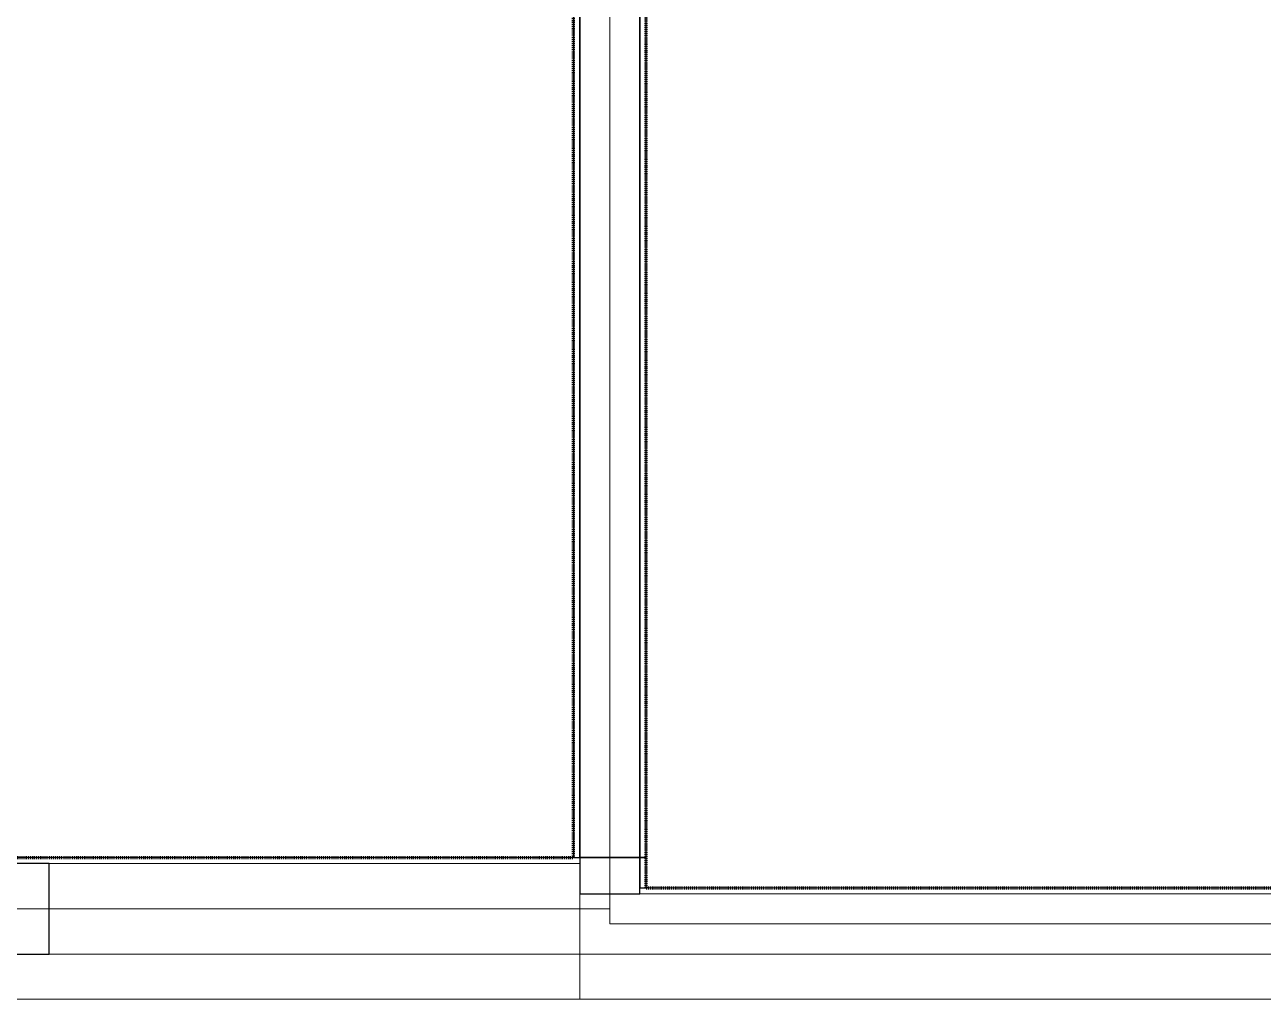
# Model space of a CAD drawing. Header units: millimetres. Extents: x -5300 to 98858, y -5196 to 93886.
# Drawn here: x 48669 to 52777, y 36700 to 39933 of the extents above; entities that cross this region are included whole.
import ezdxf

# ---------------------------------------------------------------- set-up
doc = ezdxf.new("R2010")
doc.units = ezdxf.units.MM
doc.linetypes.add('Штрих', pattern=[6.35, 3.175, -3.175])
doc.linetypes.add('Штрих_2_', pattern=[6.35, 3.175, -3.175])
for name, color, linetype, lineweight, true_color in [('_Разделитель помещений_', 4, 'Штрих', 70, 0x00ffff), ('Колонны', 7, 'Continuous', 18, 0x7f7f7f), ('Перекрытия', 7, 'Continuous', 18, 0x7f7f7f), ('Стены', 7, 'Continuous', 18, 0x7f7f7f), ('Стены разрез', 7, 'Continuous', 50, 0x7f7f7f)]:
    doc.layers.add(name, color=color, linetype=linetype, lineweight=lineweight, true_color=true_color)

# ---------------------------------------------------------------- blocks, each defined once
blk = doc.blocks.new('ПЕР-003 - ПЕР-003-240210-Подвал')
at = {"layer": 'Перекрытия', "color": 254, "true_color": 0xd4d4d4}
for p, q in [((15650, 36850), (58150, 36850)), ((58150, 36850), (15650, 36850))]:
    blk.add_line(p, q, dxfattribs=at)
blk = doc.blocks.new('СТВ_ЛК-01 57178 - СТВ_ЛК-01 2-242185-Подвал')
at = {"layer": 'Стены', "color": 254, "true_color": 0xd4d4d4}
blk.add_line((50610, 37170), (50610, 40510), dxfattribs=at)
blk = doc.blocks.new('СТВ_ЛК-01 57178 - СТВ_ЛК-01 57178-242182-Подвал')
at = {"layer": 'Стены', "color": 254, "true_color": 0xd4d4d4}
for p, q in [((50490, 40610), (50490, 40610)), ((50510, 40610), (50510, 40610)), ((50510, 40410), (50510, 40410)), ((50710, 40410), (50710, 40410)), ((50710, 40390), (50710, 40390)), ((50730, 40390), (50730, 40390)), ((50490, 37170), (50490, 37170)), ((50510, 37170), (50510, 37170)), ((50510, 37170), (50510, 37170)), ((50710, 37170), (50710, 37170)), ((50710, 37170), (50710, 37170)), ((50730, 37170), (50730, 37170))]:
    blk.add_line(p, q, dxfattribs=at)
at = {"layer": 'Стены разрез', "color": 254, "lineweight": 25, "true_color": 0xd4d4d4}
for p, q in [((50510, 40610), (50490, 40610)), ((50490, 40610), (50490, 37170)), ((50510, 37170), (50510, 40610)), ((50710, 40410), (50510, 40410)), ((50510, 40410), (50510, 37170)), ((50710, 37170), (50710, 40410)), ((50730, 40390), (50710, 40390)), ((50710, 40390), (50710, 37170)), ((50730, 37170), (50730, 40390)), ((50490, 37170), (50510, 37170)), ((50510, 37170), (50710, 37170)), ((50710, 37170), (50730, 37170))]:
    blk.add_line(p, q, dxfattribs=at)
blk.add_blockref('СТВ_ЛК-01 57178 - СТВ_ЛК-01 2-242185-Подвал', (0, 0))
blk = doc.blocks.new('СТВ_ЛК-01 57351 - СТВ_ЛК-01 2-242215-Подвал')
at = {"layer": 'Стены', "color": 254, "true_color": 0xd4d4d4}
blk.add_line((50610, 36950), (50610, 37170), dxfattribs=at)
blk = doc.blocks.new('СТВ_ЛК-01 57351 - СТВ_ЛК-01 57351-242212-Подвал')
at = {"layer": 'Стены', "color": 254, "true_color": 0xd4d4d4}
for p, q in [((50510, 37170), (50510, 37170)), ((50710, 37170), (50710, 37170)), ((50710, 37170), (50710, 37170)), ((50730, 37170), (50730, 37170)), ((50710, 37070), (50710, 37070)), ((50730, 37070), (50730, 37070)), ((50510, 37050), (50510, 37050)), ((50710, 37050), (50710, 37050))]:
    blk.add_line(p, q, dxfattribs=at)
at = {"layer": 'Стены разрез', "color": 254, "lineweight": 25, "true_color": 0xd4d4d4}
for p, q in [((50510, 37170), (50510, 37050)), ((50710, 37170), (50510, 37170)), ((50710, 37170), (50710, 37070)), ((50730, 37170), (50710, 37170)), ((50710, 37050), (50710, 37170)), ((50730, 37070), (50730, 37170)), ((50710, 37070), (50730, 37070)), ((50510, 37050), (50710, 37050))]:
    blk.add_line(p, q, dxfattribs=at)
blk.add_blockref('СТВ_ЛК-01 57351 - СТВ_ЛК-01 2-242215-Подвал', (0, 0))
blk = doc.blocks.new('СТН_ЛК-01 - СТН_ЛК-01 2-243155-Подвал')
at = {"layer": 'Стены', "color": 254, "true_color": 0xd4d4d4}
blk.add_line((58050, 36950), (50610, 36950), dxfattribs=at)
blk = doc.blocks.new('СТН_ЛК-01 - СТН_ЛК-01-243148-Подвал')
at = {"layer": 'Стены', "color": 254, "true_color": 0xd4d4d4}
for p, q in [((50710, 37070), (50710, 37070)), ((50710, 37070), (57950, 37070)), ((50710, 37070), (57950, 37070)), ((50710, 37050), (50710, 37070)), ((50710, 37070), (57950, 37070)), ((50710, 37070), (50710, 37070)), ((50710, 37070), (50710, 37050)), ((50710, 37070), (50710, 37050)), ((50510, 37050), (50510, 37050)), ((50510, 37050), (58150, 37050)), ((50510, 37050), (58150, 37050)), ((50510, 36850), (50510, 37050)), ((50510, 37050), (58150, 37050)), ((50510, 37050), (50510, 37050)), ((50510, 37050), (50510, 36850)), ((50510, 37050), (50510, 36850)), ((57950, 37050), (50710, 37050)), ((50710, 37050), (50710, 37050)), ((50710, 37050), (50710, 37050)), ((50710, 37050), (57950, 37050)), ((50710, 37050), (57950, 37050)), ((50510, 36850), (50510, 36850)), ((50510, 36850), (50510, 36700)), ((50510, 36850), (50510, 36700)), ((50510, 36850), (50510, 36850)), ((58300, 36850), (50510, 36850)), ((58300, 36850), (50510, 36850)), ((50510, 36700), (50510, 36850)), ((50510, 36850), (58300, 36850)), ((58150, 36850), (50510, 36850)), ((50510, 36850), (50510, 36850)), ((50510, 36850), (50510, 36850)), ((50510, 36850), (58150, 36850)), ((50510, 36850), (58150, 36850)), ((50510, 36700), (50510, 36700)), ((50510, 36700), (50510, 36700)), ((50510, 36700), (58300, 36700)), ((50510, 36700), (58300, 36700)), ((58300, 36700), (50510, 36700))]:
    blk.add_line(p, q, dxfattribs=at)
blk = doc.blocks.new('СТН_ЛК-01 - СТН_ЛК-01-243152-Подвал')
for name in ['СТН_ЛК-01 - СТН_ЛК-01-243148-Подвал', 'СТН_ЛК-01 - СТН_ЛК-01 2-243155-Подвал']:
    blk.add_blockref(name, (0, 0))
blk = doc.blocks.new('СТН-04 95797 - СТН-04 2-243164-Подвал')
at = {"layer": 'Стены', "color": 254, "true_color": 0xd4d4d4}
blk.add_line((50610, 37000), (15500, 37000), dxfattribs=at)
blk = doc.blocks.new('СТН-04 95797 - СТН-04-243157-Подвал')
at = {"layer": 'Стены', "color": 254, "true_color": 0xd4d4d4}
for p, q in [((50510, 37170), (44970, 37170)), ((50510, 37170), (44970, 37170)), ((44970, 37170), (50510, 37170)), ((50510, 37150), (44970, 37150)), ((44970, 37150), (50510, 37150)), ((44970, 37150), (50510, 37150)), ((48750, 37150), (48750, 37150)), ((50510, 37150), (48750, 37150)), ((50510, 37150), (48750, 37150)), ((48750, 37150), (48750, 37150)), ((48750, 37150), (48750, 36850)), ((48750, 37150), (48750, 36850)), ((48750, 36850), (48750, 37150)), ((48750, 37150), (50510, 37150)), ((50510, 37170), (50510, 37170)), ((50510, 37170), (50510, 37170)), ((50510, 37150), (50510, 37170)), ((50510, 37150), (50510, 37170)), ((50510, 37170), (50510, 37150)), ((50510, 37150), (50510, 37150)), ((50510, 37150), (50510, 37150)), ((50510, 36850), (50510, 37150)), ((50510, 36850), (50510, 37150)), ((50510, 37150), (50510, 36850)), ((50510, 37150), (50510, 37150)), ((50510, 37150), (50510, 37150)), ((50510, 36850), (15800, 36850)), ((50510, 36850), (15800, 36850)), ((15800, 36850), (50510, 36850)), ((48750, 36850), (48750, 36850)), ((50510, 36850), (48750, 36850)), ((48750, 36850), (48750, 36850)), ((48750, 36850), (50510, 36850)), ((48750, 36850), (50510, 36850)), ((50510, 36850), (50510, 36850)), ((50510, 36700), (50510, 36850)), ((50510, 36850), (50510, 36850)), ((50510, 36700), (50510, 36850)), ((50510, 36850), (50510, 36700)), ((50510, 36850), (50510, 36850)), ((50510, 36850), (50510, 36850)), ((15800, 36700), (50510, 36700)), ((15800, 36700), (50510, 36700)), ((50510, 36700), (15800, 36700)), ((50510, 36700), (50510, 36700)), ((50510, 36700), (50510, 36700))]:
    blk.add_line(p, q, dxfattribs=at)
blk = doc.blocks.new('СТН-04 95797 - СТН-04 95797-243161-Подвал')
for name in ['СТН-04 95797 - СТН-04-243157-Подвал', 'СТН-04 95797 - СТН-04 2-243164-Подвал']:
    blk.add_blockref(name, (0, 0))
blk = doc.blocks.new('Железобетон - Колонны 500 x 300 110827 - Железобетон - Колонны 500 x 300 110827-385106-Подвал')
at = {"layer": 'Колонны', "color": 254, "lineweight": 25, "true_color": 0xd4d4d4}
for p, q in [((250, 150), (-250, 150)), ((-250, 150), (-250, -150)), ((250, -150), (250, 150)), ((-250, -150), (250, -150))]:
    blk.add_line(p, q, dxfattribs=at)
at = {"layer": 'Колонны', "color": 254, "true_color": 0xd4d4d4}
for p, q in [((-250, 150), (-250, 150)), ((250, 150), (250, 150)), ((-250, -150), (-250, -150)), ((250, -150), (250, -150))]:
    blk.add_line(p, q, dxfattribs=at)

msp = doc.modelspace()

# ---------------------------------------------------------------- linework, layer by layer
at = {"layer": '_Разделитель помещений_', "color": 131, "linetype": 'Штрих_2_', "true_color": 0xaaffff}
for p, q in [((50490, 37170), (50490, 40630)), ((50730, 39820), (50730, 40390)), ((50730, 37070), (50730, 39820)), ((44985, 37170), (50490, 37170)), ((50730, 37070), (57930, 37070))]:
    msp.add_line(p, q, dxfattribs=at)
at = {"layer": 'Перекрытия', "color": 254, "true_color": 0xd4d4d4}
for p, q in [((58150, 36850), (15650, 36850)), ((15650, 36850), (58150, 36850))]:
    msp.add_line(p, q, dxfattribs=at)

# ---------------------------------------------------------------- block references
at = {"layer": 'Колонны', "color": 254, "true_color": 0xd4d4d4}
msp.add_blockref('Железобетон - Колонны 500 x 300 110827 - Железобетон - Колонны 500 x 300 110827-385106-Подвал', (48500, 37000), dxfattribs=at)
at = {"layer": 'Перекрытия', "color": 254, "true_color": 0xd4d4d4}
msp.add_blockref('ПЕР-003 - ПЕР-003-240210-Подвал', (0, 0), dxfattribs=at)
at = {"layer": 'Стены', "color": 254, "true_color": 0xd4d4d4}
for name in ['СТВ_ЛК-01 57178 - СТВ_ЛК-01 57178-242182-Подвал', 'СТН-04 95797 - СТН-04 95797-243161-Подвал', 'СТВ_ЛК-01 57351 - СТВ_ЛК-01 57351-242212-Подвал', 'СТН_ЛК-01 - СТН_ЛК-01-243152-Подвал']:
    msp.add_blockref(name, (0, 0), dxfattribs=at)

doc.saveas('drawing.dxf')
